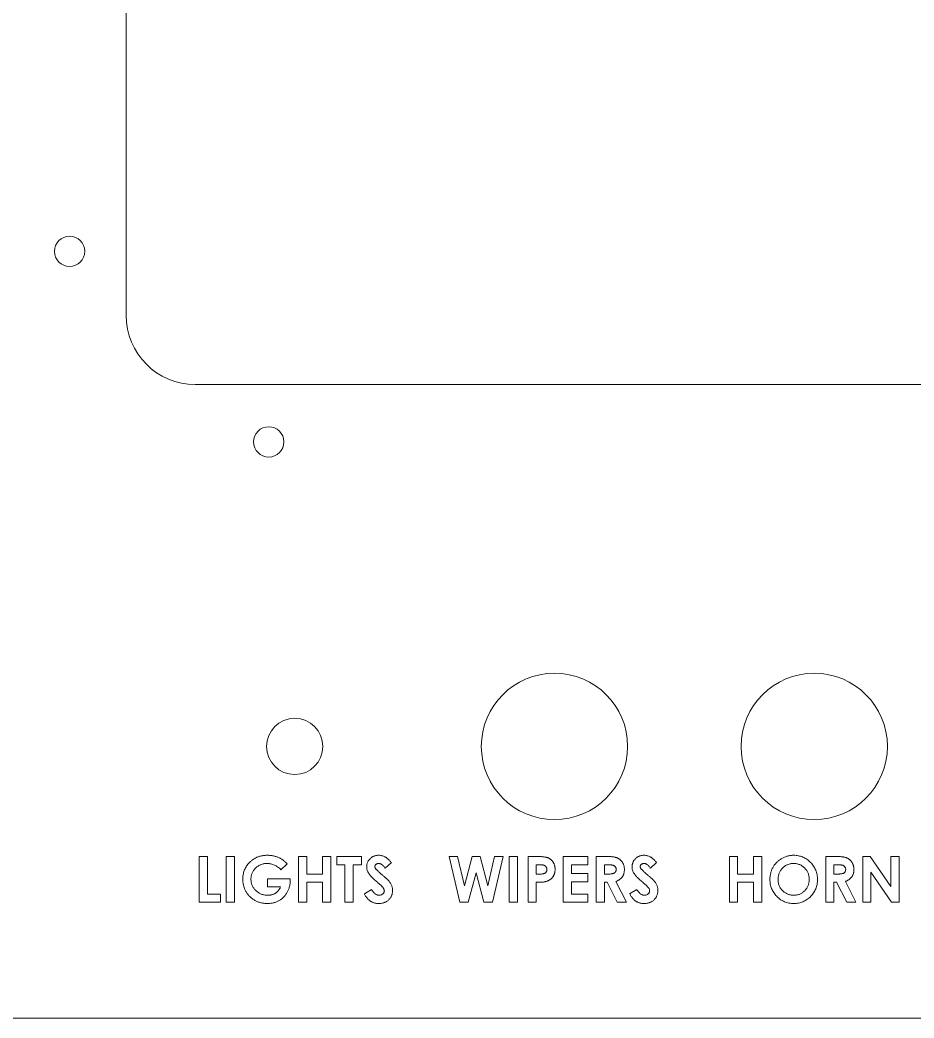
# Model space of a CAD drawing. Header units: millimetres. Extents: x 55 to 1590, y -38 to 207.
# Drawn here: x 648.3 to 751.5, y -23.1 to 92.1 of the extents above; entities that cross this region are included whole.
import ezdxf

# ---------------------------------------------------------------- set-up
doc = ezdxf.new("R2010")
doc.units = ezdxf.units.MM

msp = doc.modelspace()

# ---------------------------------------------------------------- linework, layer by layer
at = {"color": 7, "linetype": 'Continuous', "lineweight": 15}
for p, q in [((660.52, 58.02), (660.52, 148.78)), ((841.48, 50.02), (668.52, 50.02)), ((668.98, -9.76), (668.98, -4.47)), ((668.98, -4.47), (669.93, -4.47)), ((669.93, -4.47), (669.93, -8.81)), ((672.1, -9.76), (672.1, -4.47)), ((672.1, -4.47), (673.05, -4.47)), ((673.05, -4.47), (673.05, -9.76)), ((680.44, -9.76), (680.44, -4.47)), ((680.44, -4.47), (681.39, -4.47)), ((681.39, -4.47), (681.39, -6.5)), ((683.22, -6.5), (683.22, -4.47)), ((683.22, -4.47), (684.17, -4.47)), ((684.17, -4.47), (684.17, -9.76)), ((684.85, -5.42), (684.85, -4.47)), ((684.85, -4.47), (687.7, -4.47)), ((687.7, -4.47), (687.7, -5.42)), ((699.05, -9.76), (697.82, -4.47)), ((697.82, -4.47), (698.8, -4.47)), ((698.8, -4.47), (699.59, -7.84)), ((699.59, -7.84), (700.48, -4.47)), ((700.48, -4.47), (701.41, -4.47)), ((701.41, -4.47), (702.3, -7.84)), ((702.3, -7.84), (703.08, -4.47)), ((704.06, -4.47), (702.84, -9.76)), ((703.08, -4.47), (704.06, -4.47)), ((704.78, -9.76), (704.78, -4.47)), ((704.78, -4.47), (705.73, -4.47)), ((705.73, -4.47), (705.73, -9.76)), ((706.95, -9.76), (706.95, -4.47)), ((706.95, -4.47), (708.01, -4.47)), ((711.02, -9.76), (711.02, -4.47)), ((711.02, -4.47), (713.87, -4.47)), ((713.87, -4.47), (713.87, -5.42)), ((714.82, -9.76), (714.82, -4.47)), ((714.82, -4.47), (715.92, -4.47)), ((730.2, -9.76), (730.2, -4.47)), ((730.2, -4.47), (731.15, -4.47)), ((731.15, -4.47), (731.15, -6.5)), ((732.98, -6.5), (732.98, -4.47)), ((732.98, -4.47), (733.93, -4.47)), ((733.93, -4.47), (733.93, -9.76)), ((741.32, -9.76), (741.32, -4.47)), ((741.32, -4.47), (742.43, -4.47)), ((745.6, -9.76), (745.6, -4.47)), ((745.6, -4.47), (746.45, -4.47)), ((746.45, -4.47), (748.85, -7.95)), ((748.85, -7.95), (748.85, -4.47)), ((748.85, -4.47), (749.8, -4.47)), ((749.8, -4.47), (749.8, -9.76)), ((679.12, -5.31), (678.4, -5.99)), ((685.8, -5.42), (684.85, -5.42)), ((685.8, -9.76), (685.8, -5.42)), ((687.7, -5.42), (686.75, -5.42)), ((686.75, -5.42), (686.75, -9.76)), ((691.16, -5.17), (690.45, -5.82)), ((707.9, -5.42), (707.9, -6.5)), ((708.2, -5.42), (707.9, -5.42)), ((713.87, -5.42), (711.97, -5.42)), ((711.97, -5.42), (711.97, -6.43)), ((715.77, -5.42), (715.77, -6.5)), ((716.09, -5.42), (715.77, -5.42)), ((721.8, -5.17), (721.09, -5.82)), ((742.27, -5.42), (742.27, -6.5)), ((742.6, -5.42), (742.27, -5.42)), ((681.39, -6.5), (683.22, -6.5)), ((700.94, -6.34), (700.03, -9.76)), ((701.85, -9.76), (700.94, -6.34)), ((707.9, -6.5), (708.23, -6.5)), ((711.97, -6.43), (713.87, -6.43)), ((713.87, -6.43), (713.87, -7.38)), ((715.77, -6.5), (716.14, -6.5)), ((731.15, -6.5), (732.98, -6.5)), ((742.27, -6.5), (742.64, -6.5)), ((748.94, -9.76), (746.55, -6.29)), ((746.55, -6.29), (746.55, -9.76)), ((676.85, -7.99), (676.85, -7.04)), ((676.85, -7.04), (679.48, -7.04)), ((678.36, -7.99), (676.85, -7.99)), ((679.48, -7.04), (679.49, -7.27)), ((683.22, -7.45), (681.39, -7.45)), ((681.39, -7.45), (681.39, -9.76)), ((683.22, -9.76), (683.22, -7.45)), ((707.9, -7.45), (707.9, -9.76)), ((713.87, -7.38), (711.97, -7.38)), ((711.97, -7.38), (711.97, -8.81)), ((716.09, -7.45), (715.77, -7.45)), ((715.77, -7.45), (715.77, -9.76)), ((717.25, -9.76), (716.09, -7.45)), ((717.09, -7.34), (718.31, -9.76)), ((732.98, -7.45), (731.15, -7.45)), ((731.15, -7.45), (731.15, -9.76)), ((732.98, -9.76), (732.98, -7.45)), ((742.59, -7.45), (742.27, -7.45)), ((742.27, -7.45), (742.27, -9.76)), ((743.76, -9.76), (742.59, -7.45)), ((743.6, -7.34), (744.82, -9.76)), ((669.93, -8.81), (671.42, -8.81)), ((671.42, -8.81), (671.42, -9.76)), ((688.04, -8.77), (688.87, -8.26)), ((711.97, -8.81), (713.87, -8.81)), ((713.87, -8.81), (713.87, -9.76)), ((718.68, -8.77), (719.52, -8.26)), ((671.42, -9.76), (668.98, -9.76)), ((673.05, -9.76), (672.1, -9.76)), ((681.39, -9.76), (680.44, -9.76)), ((684.17, -9.76), (683.22, -9.76)), ((686.75, -9.76), (685.8, -9.76)), ((700.03, -9.76), (699.05, -9.76)), ((702.84, -9.76), (701.85, -9.76)), ((705.73, -9.76), (704.78, -9.76)), ((707.9, -9.76), (706.95, -9.76)), ((713.87, -9.76), (711.02, -9.76)), ((715.77, -9.76), (714.82, -9.76)), ((718.31, -9.76), (717.25, -9.76)), ((731.15, -9.76), (730.2, -9.76)), ((733.93, -9.76), (732.98, -9.76)), ((742.27, -9.76), (741.32, -9.76)), ((744.82, -9.76), (743.76, -9.76)), ((746.55, -9.76), (745.6, -9.76)), ((749.8, -9.76), (748.94, -9.76)), ((306.95, -23.12), (1336.57, -23.12))]:
    msp.add_line(p, q, dxfattribs=at)
for centre, radius in [((654, 65.4), 1.75), ((677, 43.4), 1.75), ((710, 8.24), 8.45), ((740, 8.24), 8.45), ((680, 8.24), 3.25)]:
    msp.add_circle(centre, radius, dxfattribs=at)
msp.add_arc((668.52, 58.02), 8, 180, 270, dxfattribs=at)
for points, knots in [([(674.69, -5.25), (674.72, -5.22), (674.79, -5.14), (674.9, -5.04), (675.02, -4.94), (675.13, -4.85), (675.25, -4.77), (675.38, -4.69), (675.51, -4.62), (675.64, -4.56), (675.77, -4.5), (675.91, -4.46), (676.06, -4.42), (676.21, -4.39), (676.36, -4.36), (676.51, -4.34), (676.67, -4.33), (676.78, -4.33), (676.83, -4.33)], [0, 0, 0, 0, 0.063787, 0.126616, 0.188343, 0.249479, 0.309864, 0.370656, 0.430675, 0.491278, 0.551874, 0.613065, 0.675167, 0.737705, 0.801473, 0.866116, 0.93226, 1, 1, 1, 1]), ([(676.83, -4.33), (676.89, -4.33), (677, -4.33), (677.17, -4.34), (677.34, -4.36), (677.5, -4.39), (677.66, -4.43), (677.82, -4.47), (677.97, -4.52), (678.07, -4.56), (678.12, -4.58)], [0, 0, 0, 0, 0.128976, 0.256614, 0.382375, 0.50745, 0.631232, 0.754221, 0.877301, 1, 1, 1, 1]), ([(678.12, -4.58), (678.17, -4.6), (678.25, -4.64), (678.38, -4.7), (678.5, -4.78), (678.63, -4.87), (678.75, -4.96), (678.88, -5.07), (679, -5.18), (679.08, -5.27), (679.12, -5.31)], [0, 0, 0, 0, 0.111799, 0.227396, 0.345657, 0.4674, 0.594208, 0.724678, 0.859647, 1, 1, 1, 1]), ([(688.31, -5.67), (688.31, -5.63), (688.31, -5.54), (688.33, -5.41), (688.36, -5.28), (688.41, -5.16), (688.46, -5.04), (688.53, -4.93), (688.62, -4.82), (688.71, -4.72), (688.81, -4.63), (688.92, -4.55), (689.04, -4.48), (689.16, -4.43), (689.28, -4.38), (689.42, -4.35), (689.56, -4.33), (689.65, -4.33), (689.7, -4.33)], [0, 0, 0, 0, 0.063173, 0.124457, 0.184841, 0.244567, 0.304319, 0.3652, 0.427421, 0.491262, 0.555499, 0.618605, 0.680495, 0.742473, 0.804991, 0.868252, 0.932887, 1, 1, 1, 1]), ([(689.7, -4.33), (689.76, -4.33), (689.89, -4.34), (690.07, -4.37), (690.25, -4.43), (690.39, -4.5), (690.51, -4.56), (690.6, -4.62), (690.69, -4.69), (690.78, -4.77), (690.87, -4.86), (690.97, -4.95), (691.06, -5.06), (691.13, -5.13), (691.16, -5.17)], [0, 0, 0, 0, 0.10691, 0.212977, 0.319777, 0.428556, 0.485857, 0.546559, 0.611431, 0.679821, 0.753159, 0.830753, 0.913133, 1, 1, 1, 1]), ([(708.01, -4.47), (708.08, -4.47), (708.21, -4.47), (708.4, -4.47), (708.58, -4.49), (708.74, -4.5), (708.89, -4.53), (709.02, -4.55), (709.14, -4.58), (709.25, -4.62), (709.34, -4.66), (709.43, -4.71), (709.51, -4.77), (709.59, -4.83), (709.66, -4.89), (709.73, -4.96), (709.79, -5.04), (709.85, -5.13), (709.9, -5.22), (709.95, -5.31), (709.98, -5.41), (710.01, -5.51), (710.04, -5.62), (710.06, -5.73), (710.07, -5.85), (710.07, -5.93), (710.07, -5.97)], [0, 0, 0, 0, 0.070781, 0.136552, 0.197012, 0.252923, 0.303687, 0.349719, 0.39124, 0.428479, 0.463057, 0.49715, 0.531002, 0.564226, 0.597701, 0.631421, 0.665597, 0.700451, 0.735881, 0.771092, 0.806975, 0.843534, 0.88094, 0.919294, 0.95918, 1, 1, 1, 1]), ([(715.92, -4.47), (716, -4.47), (716.14, -4.47), (716.34, -4.47), (716.53, -4.48), (716.7, -4.5), (716.85, -4.52), (716.99, -4.55), (717.11, -4.58), (717.22, -4.62), (717.31, -4.66), (717.4, -4.71), (717.49, -4.76), (717.57, -4.82), (717.64, -4.89), (717.71, -4.96), (717.78, -5.04), (717.84, -5.13), (717.89, -5.22), (717.94, -5.31), (717.98, -5.41), (718.02, -5.52), (718.04, -5.62), (718.06, -5.73), (718.07, -5.85), (718.07, -5.93), (718.07, -5.97)], [0, 0, 0, 0, 0.072889, 0.140186, 0.202277, 0.258895, 0.310483, 0.357095, 0.398514, 0.435038, 0.469251, 0.502805, 0.53621, 0.569379, 0.602801, 0.636666, 0.670929, 0.705803, 0.741189, 0.776304, 0.812004, 0.847969, 0.884522, 0.921974, 0.960198, 1, 1, 1, 1]), ([(718.96, -5.67), (718.96, -5.63), (718.96, -5.54), (718.98, -5.41), (719.01, -5.28), (719.05, -5.16), (719.11, -5.04), (719.18, -4.93), (719.26, -4.82), (719.35, -4.72), (719.46, -4.63), (719.56, -4.55), (719.68, -4.48), (719.8, -4.43), (719.93, -4.38), (720.06, -4.35), (720.2, -4.33), (720.3, -4.33), (720.34, -4.33)], [0, 0, 0, 0, 0.063173, 0.124457, 0.184841, 0.244567, 0.304319, 0.3652, 0.427421, 0.491262, 0.555499, 0.618605, 0.680495, 0.742473, 0.804991, 0.868252, 0.932887, 1, 1, 1, 1]), ([(720.34, -4.33), (720.41, -4.33), (720.53, -4.34), (720.71, -4.37), (720.89, -4.43), (721.04, -4.5), (721.15, -4.56), (721.24, -4.62), (721.33, -4.69), (721.42, -4.77), (721.52, -4.86), (721.61, -4.95), (721.71, -5.06), (721.77, -5.13), (721.8, -5.17)], [0, 0, 0, 0, 0.10691, 0.212977, 0.319777, 0.428556, 0.485857, 0.546559, 0.611431, 0.679821, 0.753159, 0.830753, 0.913133, 1, 1, 1, 1]), ([(734.88, -7.11), (734.88, -7.05), (734.88, -6.92), (734.9, -6.74), (734.93, -6.56), (734.97, -6.38), (735.02, -6.21), (735.08, -6.04), (735.16, -5.87), (735.24, -5.71), (735.34, -5.56), (735.44, -5.41), (735.56, -5.27), (735.68, -5.14), (735.81, -5.02), (735.95, -4.9), (736.1, -4.8), (736.25, -4.7), (736.41, -4.61), (736.58, -4.54), (736.75, -4.47), (736.92, -4.42), (737.09, -4.38), (737.27, -4.35), (737.45, -4.33), (737.57, -4.33), (737.64, -4.33)], [0, 0, 0, 0, 0.043114, 0.085683, 0.127594, 0.169059, 0.210432, 0.251811, 0.293444, 0.335381, 0.377477, 0.418688, 0.459873, 0.500873, 0.541873, 0.583212, 0.624763, 0.666988, 0.70937, 0.751103, 0.792568, 0.833545, 0.874827, 0.916018, 0.957859, 1, 1, 1, 1]), ([(737.64, -4.33), (737.73, -4.33), (737.91, -4.34), (738.18, -4.38), (738.43, -4.44), (738.68, -4.53), (738.92, -4.64), (739.15, -4.78), (739.36, -4.95), (739.57, -5.14), (739.76, -5.35), (739.92, -5.57), (740.06, -5.8), (740.18, -6.04), (740.26, -6.3), (740.33, -6.57), (740.37, -6.84), (740.37, -7.03), (740.37, -7.13)], [0, 0, 0, 0, 0.063396, 0.125157, 0.185649, 0.245977, 0.306108, 0.367351, 0.429902, 0.49454, 0.559373, 0.62241, 0.684357, 0.745807, 0.80743, 0.869996, 0.933928, 1, 1, 1, 1]), ([(742.43, -4.47), (742.5, -4.47), (742.64, -4.47), (742.85, -4.47), (743.03, -4.48), (743.2, -4.5), (743.36, -4.52), (743.49, -4.55), (743.62, -4.58), (743.72, -4.62), (743.82, -4.66), (743.91, -4.71), (743.99, -4.76), (744.07, -4.82), (744.15, -4.89), (744.22, -4.96), (744.29, -5.04), (744.35, -5.13), (744.4, -5.22), (744.45, -5.31), (744.49, -5.41), (744.52, -5.52), (744.55, -5.62), (744.57, -5.73), (744.58, -5.85), (744.58, -5.93), (744.58, -5.97)], [0, 0, 0, 0, 0.072889, 0.140186, 0.202277, 0.258895, 0.310483, 0.357095, 0.398514, 0.435038, 0.469251, 0.502805, 0.53621, 0.569379, 0.602801, 0.636666, 0.670929, 0.705803, 0.741189, 0.776304, 0.812004, 0.847969, 0.884522, 0.921974, 0.960198, 1, 1, 1, 1]), ([(674, -7.08), (674, -7), (674, -6.83), (674.04, -6.58), (674.09, -6.33), (674.17, -6.1), (674.26, -5.87), (674.38, -5.66), (674.52, -5.45), (674.63, -5.32), (674.69, -5.25)], [0, 0, 0, 0, 0.129256, 0.255242, 0.378902, 0.501424, 0.623259, 0.746437, 0.87137, 1, 1, 1, 1]), ([(676.81, -5.28), (676.74, -5.28), (676.62, -5.28), (676.43, -5.31), (676.25, -5.35), (676.08, -5.41), (675.92, -5.48), (675.76, -5.57), (675.62, -5.68), (675.48, -5.8), (675.35, -5.94), (675.25, -6.08), (675.15, -6.23), (675.08, -6.39), (675.02, -6.55), (674.98, -6.72), (674.95, -6.9), (674.95, -7.02), (674.95, -7.08)], [0, 0, 0, 0, 0.067188, 0.131929, 0.195189, 0.257128, 0.318843, 0.380493, 0.443219, 0.507125, 0.570712, 0.632482, 0.693253, 0.753131, 0.813458, 0.873863, 0.93611, 1, 1, 1, 1]), ([(678.4, -5.99), (678.34, -5.94), (678.23, -5.83), (678.05, -5.68), (677.86, -5.56), (677.66, -5.46), (677.46, -5.38), (677.25, -5.32), (677.03, -5.29), (676.88, -5.28), (676.81, -5.28)], [0, 0, 0, 0, 0.134447, 0.263807, 0.389241, 0.511496, 0.632427, 0.753439, 0.87526, 1, 1, 1, 1]), ([(689.64, -7.53), (689.58, -7.47), (689.45, -7.36), (689.26, -7.2), (689.1, -7.05), (688.96, -6.91), (688.83, -6.78), (688.72, -6.66), (688.63, -6.54), (688.54, -6.41), (688.45, -6.25), (688.37, -6.06), (688.32, -5.87), (688.31, -5.74), (688.31, -5.67)], [0, 0, 0, 0, 0.112125, 0.215201, 0.309902, 0.395959, 0.473447, 0.54214, 0.602523, 0.654726, 0.747804, 0.835278, 0.918925, 1, 1, 1, 1]), ([(689.69, -5.28), (689.66, -5.28), (689.6, -5.28), (689.52, -5.3), (689.44, -5.34), (689.38, -5.38), (689.33, -5.44), (689.29, -5.5), (689.26, -5.56), (689.26, -5.6), (689.26, -5.63)], [0, 0, 0, 0, 0.148126, 0.285993, 0.416634, 0.54738, 0.671583, 0.784401, 0.893266, 1, 1, 1, 1]), ([(689.26, -5.63), (689.26, -5.65), (689.26, -5.69), (689.28, -5.76), (689.31, -5.82), (689.34, -5.86), (689.35, -5.88)], [0, 0, 0, 0, 0.241881, 0.487115, 0.737838, 1, 1, 1, 1]), ([(690.45, -5.82), (690.42, -5.78), (690.36, -5.7), (690.27, -5.59), (690.17, -5.49), (690.08, -5.41), (689.98, -5.35), (689.88, -5.31), (689.79, -5.28), (689.72, -5.28), (689.69, -5.28)], [0, 0, 0, 0, 0.16242, 0.311824, 0.448433, 0.573381, 0.689077, 0.797573, 0.900293, 1, 1, 1, 1]), ([(708.87, -5.52), (708.85, -5.51), (708.82, -5.49), (708.76, -5.47), (708.69, -5.45), (708.61, -5.44), (708.52, -5.43), (708.42, -5.42), (708.31, -5.42), (708.24, -5.42), (708.2, -5.42)], [0, 0, 0, 0, 0.082101, 0.173825, 0.278953, 0.396639, 0.527316, 0.671298, 0.828754, 1, 1, 1, 1]), ([(709.12, -5.97), (709.12, -5.94), (709.12, -5.89), (709.1, -5.83), (709.08, -5.76), (709.06, -5.7), (709.02, -5.65), (708.98, -5.6), (708.93, -5.56), (708.89, -5.53), (708.87, -5.52)], [0, 0, 0, 0, 0.1377877, 0.2673412, 0.3904443, 0.5117779, 0.629509, 0.7478291, 0.8718853, 1, 1, 1, 1]), ([(717.12, -5.96), (717.12, -5.93), (717.12, -5.87), (717.1, -5.79), (717.07, -5.72), (717.02, -5.65), (716.96, -5.59), (716.9, -5.54), (716.82, -5.5), (716.75, -5.47), (716.69, -5.46), (716.63, -5.45), (716.56, -5.44), (716.48, -5.43), (716.4, -5.42), (716.3, -5.42), (716.2, -5.42), (716.13, -5.42), (716.09, -5.42)], [0, 0, 0, 0, 0.063769, 0.125262, 0.185414, 0.246807, 0.309422, 0.372533, 0.437733, 0.50575, 0.544013, 0.58837, 0.640389, 0.697897, 0.763272, 0.834979, 0.913874, 1, 1, 1, 1]), ([(720.29, -7.53), (720.22, -7.47), (720.09, -7.36), (719.91, -7.2), (719.74, -7.05), (719.6, -6.91), (719.47, -6.78), (719.36, -6.66), (719.27, -6.54), (719.18, -6.41), (719.09, -6.25), (719.01, -6.06), (718.96, -5.87), (718.96, -5.74), (718.96, -5.67)], [0, 0, 0, 0, 0.112125, 0.215201, 0.309902, 0.395959, 0.473447, 0.54214, 0.602523, 0.654726, 0.747804, 0.835278, 0.918925, 1, 1, 1, 1]), ([(720.33, -5.28), (720.3, -5.28), (720.24, -5.28), (720.16, -5.3), (720.09, -5.34), (720.02, -5.38), (719.97, -5.44), (719.93, -5.5), (719.91, -5.56), (719.91, -5.6), (719.9, -5.63)], [0, 0, 0, 0, 0.148126, 0.285993, 0.416634, 0.54738, 0.671583, 0.784401, 0.893266, 1, 1, 1, 1]), ([(719.9, -5.63), (719.91, -5.65), (719.91, -5.69), (719.93, -5.76), (719.95, -5.82), (719.98, -5.86), (719.99, -5.88)], [0, 0, 0, 0, 0.241881, 0.487115, 0.737838, 1, 1, 1, 1]), ([(721.09, -5.82), (721.06, -5.78), (721.01, -5.7), (720.91, -5.59), (720.82, -5.49), (720.72, -5.41), (720.63, -5.35), (720.53, -5.31), (720.43, -5.28), (720.37, -5.28), (720.33, -5.28)], [0, 0, 0, 0, 0.16242, 0.311824, 0.448433, 0.573381, 0.689077, 0.797573, 0.900293, 1, 1, 1, 1]), ([(737.62, -5.28), (737.56, -5.28), (737.44, -5.28), (737.26, -5.31), (737.09, -5.35), (736.92, -5.41), (736.77, -5.48), (736.62, -5.57), (736.48, -5.68), (736.34, -5.8), (736.22, -5.93), (736.12, -6.08), (736.03, -6.23), (735.95, -6.39), (735.9, -6.56), (735.86, -6.74), (735.83, -6.93), (735.83, -7.06), (735.83, -7.12)], [0, 0, 0, 0, 0.064609, 0.127512, 0.188521, 0.248708, 0.308598, 0.368812, 0.429888, 0.492802, 0.555743, 0.617485, 0.678969, 0.740198, 0.80236, 0.866245, 0.931707, 1, 1, 1, 1]), ([(739.42, -7.11), (739.42, -7.05), (739.42, -6.93), (739.39, -6.75), (739.35, -6.57), (739.29, -6.4), (739.22, -6.24), (739.13, -6.09), (739.02, -5.95), (738.9, -5.81), (738.77, -5.69), (738.62, -5.58), (738.48, -5.48), (738.32, -5.41), (738.15, -5.35), (737.98, -5.31), (737.8, -5.28), (737.68, -5.28), (737.62, -5.28)], [0, 0, 0, 0, 0.065939, 0.129791, 0.192175, 0.253617, 0.314719, 0.376282, 0.438973, 0.503175, 0.567329, 0.629651, 0.69065, 0.751238, 0.811754, 0.872788, 0.93554, 1, 1, 1, 1]), ([(743.63, -5.96), (743.63, -5.93), (743.63, -5.87), (743.61, -5.79), (743.57, -5.72), (743.53, -5.65), (743.47, -5.59), (743.4, -5.54), (743.33, -5.5), (743.26, -5.47), (743.19, -5.46), (743.13, -5.45), (743.07, -5.44), (742.99, -5.43), (742.9, -5.42), (742.81, -5.42), (742.71, -5.42), (742.63, -5.42), (742.6, -5.42)], [0, 0, 0, 0, 0.063769, 0.125262, 0.185414, 0.246807, 0.309422, 0.372533, 0.437733, 0.50575, 0.544013, 0.58837, 0.640389, 0.697897, 0.763272, 0.834979, 0.913874, 1, 1, 1, 1]), ([(689.35, -5.88), (689.36, -5.89), (689.39, -5.93), (689.44, -5.99), (689.51, -6.05), (689.59, -6.13), (689.69, -6.23), (689.8, -6.33), (689.93, -6.44), (690.02, -6.52), (690.07, -6.56)], [0, 0, 0, 0, 0.059234, 0.136349, 0.233805, 0.349411, 0.483179, 0.635967, 0.809243, 1, 1, 1, 1]), ([(690.07, -6.56), (690.11, -6.6), (690.2, -6.67), (690.32, -6.78), (690.42, -6.87), (690.51, -6.95), (690.59, -7.02), (690.66, -7.08), (690.71, -7.13), (690.74, -7.16), (690.75, -7.17)], [0, 0, 0, 0, 0.1929527, 0.3661841, 0.5204573, 0.6550121, 0.7706242, 0.8656772, 0.9426745, 1, 1, 1, 1]), ([(708.23, -6.5), (708.29, -6.5), (708.41, -6.5), (708.56, -6.49), (708.68, -6.47), (708.78, -6.45), (708.86, -6.42), (708.92, -6.38), (708.98, -6.33), (709.03, -6.27), (709.07, -6.2), (709.1, -6.13), (709.12, -6.05), (709.12, -6), (709.12, -5.97)], [0, 0, 0, 0, 0.1551596, 0.285496, 0.3905028, 0.470975, 0.5384455, 0.6036553, 0.6665872, 0.7301989, 0.7949447, 0.8602284, 0.9281207, 1, 1, 1, 1]), ([(710.07, -5.97), (710.07, -6.01), (710.07, -6.1), (710.05, -6.23), (710.03, -6.35), (710, -6.46), (709.95, -6.57), (709.9, -6.68), (709.84, -6.78), (709.77, -6.87), (709.7, -6.96), (709.61, -7.04), (709.52, -7.11), (709.43, -7.18), (709.32, -7.23), (709.21, -7.29), (709.1, -7.33), (709.02, -7.36), (708.97, -7.37)], [0, 0, 0, 0, 0.068875, 0.135349, 0.199289, 0.26155, 0.322915, 0.382772, 0.442844, 0.502652, 0.562749, 0.62274, 0.682687, 0.743329, 0.805013, 0.868067, 0.933111, 1, 1, 1, 1]), ([(716.14, -6.5), (716.18, -6.5), (716.27, -6.5), (716.39, -6.49), (716.51, -6.48), (716.61, -6.47), (716.7, -6.45), (716.78, -6.43), (716.85, -6.41), (716.91, -6.38), (716.96, -6.34), (717.01, -6.3), (717.04, -6.26), (717.07, -6.21), (717.1, -6.15), (717.11, -6.09), (717.12, -6.02), (717.12, -5.98), (717.12, -5.96)], [0, 0, 0, 0, 0.10554, 0.202086, 0.290685, 0.370553, 0.44267, 0.507675, 0.565573, 0.616455, 0.663331, 0.708862, 0.753412, 0.798515, 0.845064, 0.893873, 0.944708, 1, 1, 1, 1]), ([(718.07, -5.97), (718.07, -6.01), (718.07, -6.09), (718.06, -6.21), (718.04, -6.33), (718.01, -6.44), (717.98, -6.54), (717.94, -6.64), (717.89, -6.74), (717.83, -6.82), (717.77, -6.91), (717.69, -6.99), (717.61, -7.06), (717.52, -7.13), (717.42, -7.19), (717.32, -7.25), (717.21, -7.3), (717.13, -7.33), (717.09, -7.34)], [0, 0, 0, 0, 0.068741, 0.134789, 0.198536, 0.260386, 0.320962, 0.379904, 0.438503, 0.496154, 0.554265, 0.612749, 0.672513, 0.733646, 0.79679, 0.861936, 0.929398, 1, 1, 1, 1]), ([(719.99, -5.88), (720.01, -5.89), (720.03, -5.93), (720.09, -5.99), (720.15, -6.05), (720.24, -6.13), (720.33, -6.23), (720.45, -6.33), (720.57, -6.44), (720.66, -6.52), (720.71, -6.56)], [0, 0, 0, 0, 0.059234, 0.136349, 0.233805, 0.349411, 0.483179, 0.635967, 0.809243, 1, 1, 1, 1]), ([(720.71, -6.56), (720.76, -6.6), (720.84, -6.67), (720.96, -6.78), (721.07, -6.87), (721.16, -6.95), (721.24, -7.02), (721.3, -7.08), (721.35, -7.13), (721.38, -7.16), (721.39, -7.17)], [0, 0, 0, 0, 0.1929527, 0.3661841, 0.5204573, 0.6550121, 0.7706242, 0.8656772, 0.9426745, 1, 1, 1, 1]), ([(742.64, -6.5), (742.69, -6.5), (742.77, -6.5), (742.9, -6.49), (743.01, -6.48), (743.11, -6.47), (743.21, -6.45), (743.29, -6.43), (743.36, -6.41), (743.42, -6.38), (743.47, -6.34), (743.51, -6.3), (743.55, -6.26), (743.58, -6.21), (743.6, -6.15), (743.62, -6.09), (743.63, -6.02), (743.63, -5.98), (743.63, -5.96)], [0, 0, 0, 0, 0.10554, 0.202086, 0.290685, 0.370553, 0.44267, 0.507675, 0.565573, 0.616455, 0.663331, 0.708862, 0.753412, 0.798515, 0.845064, 0.893873, 0.944708, 1, 1, 1, 1]), ([(744.58, -5.97), (744.58, -6.01), (744.58, -6.09), (744.57, -6.21), (744.55, -6.33), (744.52, -6.44), (744.49, -6.54), (744.44, -6.64), (744.39, -6.74), (744.34, -6.82), (744.27, -6.91), (744.2, -6.99), (744.12, -7.06), (744.03, -7.13), (743.93, -7.19), (743.83, -7.25), (743.71, -7.3), (743.64, -7.33), (743.6, -7.34)], [0, 0, 0, 0, 0.068741, 0.134789, 0.198536, 0.260386, 0.320962, 0.379904, 0.438503, 0.496154, 0.554265, 0.612749, 0.672513, 0.733646, 0.79679, 0.861936, 0.929398, 1, 1, 1, 1]), ([(676.86, -9.89), (676.79, -9.89), (676.66, -9.89), (676.46, -9.87), (676.27, -9.84), (676.08, -9.8), (675.9, -9.76), (675.73, -9.69), (675.56, -9.62), (675.39, -9.54), (675.23, -9.44), (675.09, -9.34), (674.95, -9.22), (674.81, -9.1), (674.69, -8.97), (674.57, -8.83), (674.47, -8.67), (674.37, -8.51), (674.28, -8.35), (674.21, -8.18), (674.14, -8), (674.09, -7.82), (674.05, -7.64), (674.02, -7.46), (674, -7.27), (674, -7.15), (674, -7.08)], [0, 0, 0, 0, 0.045173, 0.089546, 0.132813, 0.175102, 0.21703, 0.25838, 0.299576, 0.340708, 0.381538, 0.421942, 0.462115, 0.502433, 0.542752, 0.583407, 0.624663, 0.666792, 0.708988, 0.750686, 0.792055, 0.833203, 0.874439, 0.915873, 0.957656, 1, 1, 1, 1]), ([(674.95, -7.08), (674.95, -7.15), (674.95, -7.27), (674.98, -7.46), (675.02, -7.63), (675.08, -7.8), (675.16, -7.97), (675.26, -8.12), (675.37, -8.27), (675.5, -8.4), (675.64, -8.53), (675.8, -8.64), (675.96, -8.74), (676.13, -8.81), (676.3, -8.87), (676.49, -8.91), (676.68, -8.94), (676.81, -8.94), (676.88, -8.94)], [0, 0, 0, 0, 0.063879, 0.125851, 0.186472, 0.246476, 0.306258, 0.366951, 0.428861, 0.492569, 0.556606, 0.619087, 0.681049, 0.742785, 0.804896, 0.867849, 0.932933, 1, 1, 1, 1]), ([(679.49, -7.27), (679.49, -7.33), (679.49, -7.44), (679.47, -7.62), (679.44, -7.79), (679.4, -7.95), (679.35, -8.12), (679.29, -8.28), (679.22, -8.44), (679.13, -8.6), (679.04, -8.75), (678.94, -8.9), (678.84, -9.03), (678.72, -9.16), (678.6, -9.27), (678.47, -9.38), (678.34, -9.48), (678.2, -9.56), (678.06, -9.64), (677.9, -9.71), (677.74, -9.77), (677.58, -9.81), (677.41, -9.85), (677.23, -9.87), (677.05, -9.89), (676.92, -9.89), (676.86, -9.89)], [0, 0, 0, 0, 0.041954, 0.083833, 0.125322, 0.166815, 0.208475, 0.250643, 0.293094, 0.336442, 0.379594, 0.421656, 0.462988, 0.503718, 0.543863, 0.583608, 0.623143, 0.663013, 0.702932, 0.742888, 0.783652, 0.824851, 0.866926, 0.910066, 0.954212, 1, 1, 1, 1]), ([(676.88, -8.94), (676.92, -8.94), (677.01, -8.94), (677.13, -8.93), (677.25, -8.91), (677.37, -8.89), (677.48, -8.85), (677.58, -8.81), (677.68, -8.77), (677.78, -8.71), (677.87, -8.65), (677.95, -8.58), (678.03, -8.5), (678.11, -8.42), (678.18, -8.32), (678.25, -8.22), (678.31, -8.11), (678.35, -8.03), (678.36, -7.99)], [0, 0, 0, 0, 0.069349, 0.136147, 0.200555, 0.262794, 0.323422, 0.382464, 0.440964, 0.498292, 0.555828, 0.614284, 0.673681, 0.734765, 0.797555, 0.862276, 0.929671, 1, 1, 1, 1]), ([(690.35, -8.44), (690.34, -8.41), (690.34, -8.35), (690.31, -8.26), (690.27, -8.17), (690.23, -8.09), (690.18, -8.03), (690.13, -7.98), (690.07, -7.92), (690.01, -7.85), (689.93, -7.78), (689.84, -7.7), (689.75, -7.62), (689.68, -7.56), (689.64, -7.53)], [0, 0, 0, 0, 0.076347, 0.155091, 0.238352, 0.328404, 0.379384, 0.439618, 0.509831, 0.588875, 0.677436, 0.775547, 0.882636, 1, 1, 1, 1]), ([(690.75, -7.17), (690.8, -7.22), (690.89, -7.32), (691, -7.47), (691.1, -7.62), (691.17, -7.76), (691.23, -7.91), (691.27, -8.06), (691.29, -8.22), (691.29, -8.33), (691.3, -8.39)], [0, 0, 0, 0, 0.1508331, 0.2899542, 0.4171386, 0.5352552, 0.6487511, 0.7624055, 0.8798267, 1, 1, 1, 1]), ([(708.97, -7.37), (708.95, -7.38), (708.89, -7.39), (708.79, -7.41), (708.68, -7.42), (708.55, -7.43), (708.41, -7.44), (708.25, -7.45), (708.08, -7.45), (707.96, -7.45), (707.9, -7.45)], [0, 0, 0, 0, 0.077373, 0.167614, 0.272108, 0.390016, 0.521363, 0.667272, 0.82681, 1, 1, 1, 1]), ([(720.99, -8.44), (720.99, -8.41), (720.99, -8.35), (720.96, -8.26), (720.92, -8.17), (720.87, -8.09), (720.82, -8.03), (720.77, -7.98), (720.72, -7.92), (720.65, -7.85), (720.57, -7.78), (720.49, -7.7), (720.39, -7.62), (720.32, -7.56), (720.29, -7.53)], [0, 0, 0, 0, 0.076347, 0.155091, 0.238352, 0.328404, 0.379384, 0.439618, 0.509831, 0.588875, 0.677436, 0.775547, 0.882636, 1, 1, 1, 1]), ([(721.39, -7.17), (721.44, -7.22), (721.53, -7.32), (721.65, -7.47), (721.74, -7.62), (721.82, -7.76), (721.87, -7.91), (721.91, -8.06), (721.94, -8.22), (721.94, -8.33), (721.94, -8.39)], [0, 0, 0, 0, 0.1508331, 0.2899542, 0.4171386, 0.5352552, 0.6487511, 0.7624055, 0.8798267, 1, 1, 1, 1]), ([(737.64, -9.89), (737.55, -9.89), (737.36, -9.89), (737.08, -9.84), (736.81, -9.78), (736.55, -9.69), (736.31, -9.57), (736.08, -9.43), (735.86, -9.26), (735.66, -9.07), (735.48, -8.86), (735.32, -8.64), (735.18, -8.41), (735.07, -8.17), (734.98, -7.92), (734.92, -7.66), (734.89, -7.39), (734.88, -7.2), (734.88, -7.11)], [0, 0, 0, 0, 0.066749, 0.131152, 0.193732, 0.255326, 0.316388, 0.378027, 0.440406, 0.504557, 0.568658, 0.630986, 0.692288, 0.752615, 0.8132, 0.874016, 0.936158, 1, 1, 1, 1]), ([(735.83, -7.12), (735.83, -7.19), (735.83, -7.34), (735.86, -7.54), (735.91, -7.74), (735.99, -7.92), (736.08, -8.1), (736.19, -8.26), (736.32, -8.4), (736.43, -8.49), (736.48, -8.54)], [0, 0, 0, 0, 0.1348068, 0.2641991, 0.3884618, 0.5099421, 0.6304096, 0.750671, 0.8734547, 1, 1, 1, 1]), ([(737.64, -8.94), (737.7, -8.94), (737.82, -8.94), (738, -8.91), (738.17, -8.87), (738.33, -8.81), (738.48, -8.74), (738.63, -8.65), (738.77, -8.54), (738.9, -8.42), (739.03, -8.28), (739.13, -8.14), (739.22, -7.99), (739.3, -7.83), (739.35, -7.66), (739.39, -7.48), (739.42, -7.3), (739.42, -7.18), (739.42, -7.11)], [0, 0, 0, 0, 0.064147, 0.126212, 0.186841, 0.246936, 0.307256, 0.368151, 0.430071, 0.493875, 0.557981, 0.62087, 0.682525, 0.744036, 0.805889, 0.868968, 0.933247, 1, 1, 1, 1]), ([(740.37, -7.13), (740.37, -7.22), (740.37, -7.41), (740.33, -7.68), (740.27, -7.95), (740.18, -8.2), (740.06, -8.44), (739.93, -8.67), (739.76, -8.89), (739.58, -9.09), (739.38, -9.28), (739.16, -9.44), (738.93, -9.58), (738.7, -9.7), (738.45, -9.78), (738.19, -9.85), (737.92, -9.89), (737.74, -9.89), (737.64, -9.89)], [0, 0, 0, 0, 0.065722, 0.129508, 0.191722, 0.253161, 0.314316, 0.375952, 0.43862, 0.502973, 0.567129, 0.629552, 0.690477, 0.751072, 0.811668, 0.872929, 0.935501, 1, 1, 1, 1]), ([(689.71, -9.89), (689.66, -9.89), (689.57, -9.89), (689.44, -9.88), (689.31, -9.86), (689.19, -9.83), (689.07, -9.79), (688.96, -9.74), (688.85, -9.69), (688.74, -9.62), (688.64, -9.55), (688.54, -9.47), (688.45, -9.37), (688.36, -9.27), (688.27, -9.16), (688.19, -9.04), (688.11, -8.91), (688.06, -8.81), (688.04, -8.77)], [0, 0, 0, 0, 0.063551, 0.125868, 0.18624, 0.244977, 0.303358, 0.36123, 0.418489, 0.475937, 0.534204, 0.594059, 0.655469, 0.718772, 0.784975, 0.853522, 0.925182, 1, 1, 1, 1]), ([(688.87, -8.26), (688.91, -8.32), (688.96, -8.42), (689.06, -8.56), (689.17, -8.68), (689.27, -8.77), (689.39, -8.85), (689.5, -8.9), (689.62, -8.94), (689.7, -8.94), (689.74, -8.94)], [0, 0, 0, 0, 0.160458, 0.307612, 0.442139, 0.566229, 0.681222, 0.789558, 0.895029, 1, 1, 1, 1]), ([(691.3, -8.39), (691.29, -8.44), (691.29, -8.54), (691.27, -8.7), (691.24, -8.84), (691.19, -8.98), (691.13, -9.12), (691.05, -9.24), (690.96, -9.36), (690.86, -9.47), (690.74, -9.57), (690.62, -9.66), (690.49, -9.73), (690.35, -9.79), (690.2, -9.83), (690.04, -9.87), (689.88, -9.89), (689.76, -9.89), (689.71, -9.89)], [0, 0, 0, 0, 0.065201, 0.127927, 0.189047, 0.248544, 0.307607, 0.367248, 0.426963, 0.488617, 0.550392, 0.611331, 0.672556, 0.734024, 0.797341, 0.86225, 0.929625, 1, 1, 1, 1]), ([(689.74, -8.94), (689.78, -8.94), (689.86, -8.94), (689.98, -8.91), (690.08, -8.86), (690.17, -8.79), (690.25, -8.72), (690.3, -8.63), (690.34, -8.54), (690.34, -8.47), (690.35, -8.44)], [0, 0, 0, 0, 0.141986, 0.275473, 0.404346, 0.53543, 0.661427, 0.777867, 0.88828, 1, 1, 1, 1]), ([(720.35, -9.89), (720.31, -9.89), (720.22, -9.89), (720.08, -9.88), (719.96, -9.86), (719.83, -9.83), (719.71, -9.79), (719.6, -9.74), (719.49, -9.69), (719.39, -9.62), (719.28, -9.55), (719.19, -9.47), (719.09, -9.37), (719, -9.27), (718.92, -9.16), (718.83, -9.04), (718.76, -8.91), (718.71, -8.81), (718.68, -8.77)], [0, 0, 0, 0, 0.063551, 0.125868, 0.18624, 0.244977, 0.303358, 0.36123, 0.418489, 0.475937, 0.534204, 0.594059, 0.655469, 0.718772, 0.784975, 0.853522, 0.925182, 1, 1, 1, 1]), ([(719.52, -8.26), (719.55, -8.32), (719.61, -8.42), (719.71, -8.56), (719.81, -8.68), (719.92, -8.77), (720.03, -8.85), (720.15, -8.9), (720.26, -8.94), (720.35, -8.94), (720.39, -8.94)], [0, 0, 0, 0, 0.160458, 0.307612, 0.442139, 0.566229, 0.681222, 0.789558, 0.895029, 1, 1, 1, 1]), ([(721.94, -8.39), (721.94, -8.44), (721.94, -8.54), (721.91, -8.7), (721.88, -8.84), (721.83, -8.98), (721.77, -9.12), (721.69, -9.24), (721.6, -9.36), (721.5, -9.47), (721.39, -9.57), (721.26, -9.66), (721.13, -9.73), (720.99, -9.79), (720.84, -9.83), (720.69, -9.87), (720.52, -9.89), (720.41, -9.89), (720.35, -9.89)], [0, 0, 0, 0, 0.065201, 0.127927, 0.189047, 0.248544, 0.307607, 0.367248, 0.426963, 0.488617, 0.550392, 0.611331, 0.672556, 0.734024, 0.797341, 0.86225, 0.929625, 1, 1, 1, 1]), ([(720.39, -8.94), (720.43, -8.94), (720.51, -8.94), (720.62, -8.91), (720.73, -8.86), (720.82, -8.79), (720.89, -8.72), (720.95, -8.63), (720.98, -8.54), (720.99, -8.47), (720.99, -8.44)], [0, 0, 0, 0, 0.141986, 0.275473, 0.404346, 0.53543, 0.661427, 0.777867, 0.88828, 1, 1, 1, 1]), ([(736.48, -8.54), (736.52, -8.57), (736.61, -8.63), (736.74, -8.72), (736.88, -8.79), (737.02, -8.84), (737.17, -8.89), (737.32, -8.92), (737.48, -8.94), (737.59, -8.94), (737.64, -8.94)], [0, 0, 0, 0, 0.127991, 0.253098, 0.376184, 0.498936, 0.621526, 0.745707, 0.871575, 1, 1, 1, 1])]:
    msp.add_open_spline(points, degree=3, knots=knots, dxfattribs=at)

doc.saveas('drawing.dxf')
